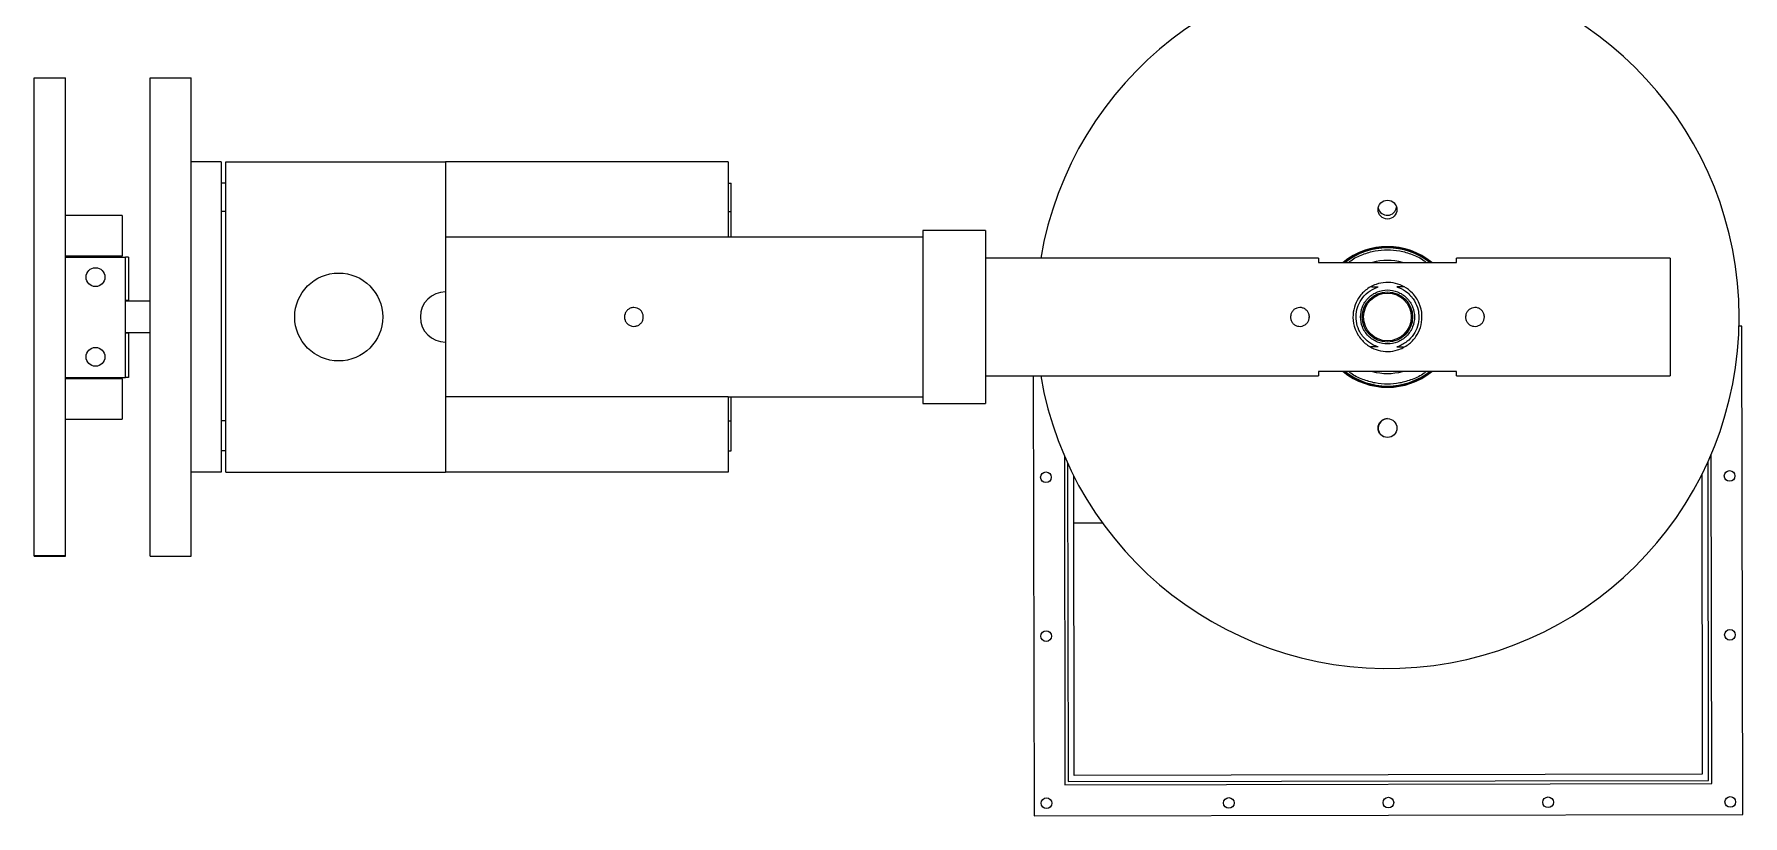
# Model space of a CAD drawing. Header units: millimetres. Extents: x 11 to 421, y 5 to 275.
# Drawn here: x 138.81 to 166.02, y 115.18 to 127.63 of the extents above; entities that cross this region are included whole.
import ezdxf

# ---------------------------------------------------------------- set-up
doc = ezdxf.new("R2010")
doc.units = ezdxf.units.MM

msp = doc.modelspace()

# ---------------------------------------------------------------- linework, layer by layer
at = {"color": 7, "linetype": 'Continuous', "lineweight": 15}
for p, q in [((138.808, 126.937), (139.308, 126.937)), ((138.808, 119.328), (138.808, 126.937)), ((139.308, 119.328), (139.308, 126.937)), ((140.658, 119.317), (140.658, 126.937)), ((140.658, 126.937), (141.308, 126.937)), ((141.308, 119.317), (141.308, 126.937)), ((141.788, 125.6), (141.308, 125.6)), ((141.788, 125.6), (141.788, 120.655)), ((141.858, 120.655), (141.858, 125.6)), ((141.858, 125.6), (145.358, 125.6)), ((149.858, 125.6), (145.358, 125.6)), ((145.358, 125.6), (145.358, 124.397)), ((149.858, 125.6), (149.858, 124.397)), ((141.858, 125.257), (141.788, 125.257)), ((149.858, 125.257), (149.908, 125.257)), ((149.908, 124.805), (149.908, 125.257)), ((140.208, 124.742), (140.208, 124.1)), ((141.858, 124.805), (141.788, 124.805)), ((149.858, 124.805), (149.908, 124.805)), ((149.908, 124.397), (149.908, 124.805)), ((149.858, 124.397), (145.358, 124.397)), ((145.358, 124.397), (145.358, 121.857)), ((152.958, 124.507), (152.958, 121.748)), ((153.958, 124.507), (153.958, 121.748)), ((139.308, 124.1), (140.208, 124.1)), ((139.308, 124.08), (140.261, 124.08)), ((140.208, 124.08), (140.208, 124.1)), ((140.261, 122.161), (140.261, 124.08)), ((140.308, 124.08), (140.261, 124.08)), ((140.308, 124.08), (140.308, 123.387)), ((159.258, 124.063), (159.258, 123.995)), ((159.258, 123.995), (161.458, 123.995)), ((161.458, 123.995), (161.458, 124.063)), ((164.858, 124.063), (164.858, 122.191)), ((160.104, 123.605), (160.212, 123.605)), ((160.629, 123.605), (160.505, 123.605)), ((140.308, 123.387), (140.261, 123.387)), ((140.308, 123.387), (140.308, 123.377)), ((140.308, 122.867), (140.261, 122.867)), ((140.308, 122.877), (140.308, 122.867)), ((140.308, 122.867), (140.308, 122.161)), ((166.003, 122.979), (165.957, 122.979)), ((166.017, 115.2), (166.003, 122.979)), ((160.212, 122.649), (160.091, 122.649)), ((160.505, 122.649), (160.613, 122.649)), ((154.716, 122.191), (154.73, 115.179)), ((159.258, 122.259), (159.258, 122.191)), ((161.458, 122.259), (159.258, 122.259)), ((161.458, 122.191), (161.458, 122.259)), ((139.308, 122.161), (140.261, 122.161)), ((140.208, 122.141), (139.308, 122.141)), ((140.208, 122.141), (140.208, 122.161)), ((140.208, 122.141), (140.208, 121.499)), ((140.308, 122.161), (140.261, 122.161)), ((149.858, 121.857), (145.358, 121.857)), ((145.358, 121.857), (145.358, 120.655)), ((149.858, 121.857), (149.858, 120.655)), ((149.908, 121.473), (149.908, 121.857)), ((141.858, 121.473), (141.788, 121.473)), ((149.858, 121.473), (149.908, 121.473)), ((149.908, 120.997), (149.908, 121.473)), ((141.858, 120.997), (141.788, 120.997)), ((149.858, 120.997), (149.908, 120.997)), ((155.213, 120.918), (155.222, 115.674)), ((165.472, 115.743), (165.463, 120.824)), ((165.522, 115.693), (165.513, 120.938)), ((141.788, 120.655), (141.308, 120.655)), ((141.858, 120.655), (145.358, 120.655)), ((149.858, 120.655), (145.358, 120.655)), ((155.263, 120.805), (155.272, 115.724)), ((155.372, 115.824), (155.363, 120.596)), ((165.363, 120.615), (165.372, 115.843)), ((155.823, 119.843), (155.365, 119.842)), ((138.808, 119.328), (139.308, 119.328)), ((138.808, 119.317), (138.808, 119.328)), ((138.808, 119.317), (139.308, 119.317)), ((139.308, 119.317), (139.308, 119.328)), ((140.658, 119.317), (141.308, 119.317)), ((155.222, 115.674), (165.522, 115.693)), ((155.272, 115.724), (165.472, 115.743)), ((165.372, 115.843), (155.372, 115.824)), ((154.73, 115.179), (166.017, 115.2))]:
    msp.add_line(p, q, dxfattribs=at)
for centre, radius in [((160.358, 124.837), 0.15), ((139.785, 123.762), 0.15), ((143.658, 123.127), 0.7), ((160.358, 123.127), 0.4), ((160.358, 123.127), 0.38), ((139.785, 122.492), 0.15), ((160.358, 121.357), 0.15), ((154.92, 120.573), 0.085), ((165.807, 120.594), 0.085), ((154.924, 118.043), 0.085), ((165.812, 118.063), 0.085), ((154.929, 115.38), 0.085), ((157.832, 115.385), 0.085), ((160.373, 115.39), 0.085), ((162.916, 115.395), 0.085), ((165.817, 115.4), 0.085)]:
    msp.add_circle(centre, radius, dxfattribs=at)
for centre, radius, start, end in [((160.358, 123.127), 5.6, 189.6217, 170.3783), ((160.355, 124.897), 0.15, 194.7298, 351.6211), ((160.358, 123.127), 1.12, 50.8131, 129.1869), ((160.358, 123.127), 1.11, 51.4506, 128.5494), ((160.358, 123.127), 1.1, 52.109, 127.891), ((160.358, 123.127), 0.9, 74.6994, 105.3006), ((145.358, 123.127), 0.4, 90, 270), ((160.358, 123.127), 1.12, 230.8131, 309.1869), ((160.358, 123.127), 1.11, 231.4506, 270.1077), ((160.358, 123.127), 1.1, 232.109, 307.891), ((160.358, 123.127), 0.9, 254.6994, 285.3006), ((160.358, 123.127), 1.11, 270.1077, 308.5494), ((160.362, 121.357), 0.15, 90.6898, 243.227)]:
    msp.add_arc(centre, radius, start, end, dxfattribs=at)
for points in [[(140.208, 124.742), (139.308, 124.742)], [(152.958, 124.397), (149.858, 124.397)], [(153.958, 124.507), (152.958, 124.507)], [(159.258, 124.063), (153.958, 124.063)], [(164.858, 124.063), (161.458, 124.063)], [(140.658, 123.377), (140.261, 123.377)], [(158.818, 123.153), (158.815, 123.127)], [(158.815, 123.127), (158.816, 123.119)], [(161.605, 123.153), (161.602, 123.127)], [(161.602, 123.127), (161.604, 123.119)], [(140.261, 122.877), (140.658, 122.877)], [(153.958, 122.191), (159.258, 122.191)], [(161.458, 122.191), (164.858, 122.191)], [(149.858, 121.857), (152.958, 121.857)], [(152.958, 121.748), (153.958, 121.748)], [(139.308, 121.499), (140.208, 121.499)]]:
    msp.add_open_spline(points, degree=1, dxfattribs=at)
for points, knots in [([(159.739, 123.995), (159.75, 124.005), (159.817, 124.06), (159.961, 124.126), (160.158, 124.186), (160.358, 124.203), (160.558, 124.186), (160.756, 124.126), (160.9, 124.06), (160.967, 124.005), (160.978, 123.995)], [0, 0, 0, 0, 0.032916, 0.1958954, 0.3523692, 0.4999997, 0.6476308, 0.8041046, 0.967084, 1, 1, 1, 1]), ([(160.908, 123.127), (160.903, 123.071), (160.893, 122.958), (160.814, 122.805), (160.693, 122.678), (160.536, 122.597), (160.366, 122.57), (160.21, 122.59), (160.064, 122.654), (159.932, 122.764), (159.835, 122.925), (159.799, 123.111), (159.823, 123.284), (159.893, 123.435), (160.008, 123.564), (160.16, 123.65), (160.33, 123.684), (160.488, 123.669), (160.636, 123.611), (160.77, 123.507), (160.873, 123.352), (160.907, 123.212), (160.908, 123.138), (160.908, 123.127)], [0, 0, 0, 0, 0.047864, 0.095589, 0.146913, 0.204133, 0.248004, 0.291935, 0.335553, 0.386547, 0.443991, 0.497554, 0.544207, 0.590068, 0.640749, 0.697569, 0.742084, 0.7867, 0.829871, 0.879756, 0.936885, 0.991384, 1, 1, 1, 1]), ([(160.212, 122.649), (160.182, 122.66), (160.105, 122.689), (159.994, 122.773), (159.901, 122.903), (159.855, 123.059), (159.858, 123.209), (159.903, 123.35), (159.988, 123.474), (160.095, 123.561), (160.18, 123.593), (160.212, 123.605)], [0, 0, 0, 0, 0.073796, 0.193365, 0.335274, 0.449003, 0.56303, 0.670745, 0.786307, 0.919685, 1, 1, 1, 1]), ([(159.928, 123.127), (159.934, 123.073), (159.943, 122.99), (159.997, 122.89), (160.052, 122.821), (160.121, 122.765), (160.221, 122.713), (160.358, 122.687), (160.496, 122.713), (160.596, 122.765), (160.665, 122.821), (160.721, 122.89), (160.772, 122.99), (160.799, 123.127), (160.772, 123.265), (160.721, 123.365), (160.665, 123.434), (160.596, 123.489), (160.496, 123.541), (160.358, 123.568), (160.221, 123.541), (160.121, 123.489), (160.052, 123.434), (159.997, 123.365), (159.943, 123.265), (159.934, 123.181), (159.928, 123.127)], [0, 0, 0, 0, 0.0598642, 0.0920901, 0.1249999, 0.1579099, 0.1901359, 0.2499999, 0.3098641, 0.3420901, 0.3749999, 0.4079098, 0.4401358, 0.5, 0.5598643, 0.5920901, 0.6250001, 0.6579098, 0.6901358, 0.7500001, 0.8098641, 0.8420901, 0.8750001, 0.9079099, 0.9401357, 1, 1, 1, 1]), ([(160.505, 123.605), (160.515, 123.602), (160.58, 123.581), (160.687, 123.516), (160.792, 123.393), (160.848, 123.256), (160.864, 123.115), (160.843, 122.976), (160.776, 122.839), (160.668, 122.724), (160.567, 122.669), (160.507, 122.65), (160.505, 122.649)], [0, 0, 0, 0, 0.025817, 0.159535, 0.2950606, 0.4136783, 0.500121, 0.6148233, 0.7291493, 0.8530195, 0.9947751, 1, 1, 1, 1]), ([(148.358, 123.277), (148.375, 123.276), (148.409, 123.272), (148.454, 123.247), (148.488, 123.209), (148.507, 123.161), (148.51, 123.11), (148.496, 123.061), (148.467, 123.019), (148.425, 122.99), (148.376, 122.975), (148.325, 122.978), (148.277, 122.998), (148.239, 123.032), (148.214, 123.077), (148.206, 123.127), (148.214, 123.178), (148.239, 123.222), (148.277, 123.256), (148.319, 123.275), (148.347, 123.277), (148.358, 123.277)], [0, 0, 0, 0, 0.053433, 0.106857, 0.160516, 0.214331, 0.267891, 0.321187, 0.374615, 0.428368, 0.482136, 0.53558, 0.588867, 0.642409, 0.696219, 0.749895, 0.803246, 0.856585, 0.910241, 0.964056, 1, 1, 1, 1]), ([(159.115, 123.127), (159.113, 123.111), (159.11, 123.077), (159.084, 123.032), (159.047, 122.998), (158.999, 122.978), (158.948, 122.975), (158.899, 122.989), (158.857, 123.018), (158.827, 123.06), (158.813, 123.109), (158.815, 123.16), (158.835, 123.207), (158.868, 123.246), (158.913, 123.271), (158.963, 123.28), (159.013, 123.272), (159.058, 123.248), (159.093, 123.211), (159.112, 123.168), (159.114, 123.139), (159.115, 123.127)], [0, 0, 0, 0, 0.053223, 0.106429, 0.160055, 0.213979, 0.26744, 0.320398, 0.373596, 0.427402, 0.48124, 0.534492, 0.587454, 0.640855, 0.694761, 0.748449, 0.801521, 0.854546, 0.908159, 0.962085, 1, 1, 1, 1]), ([(161.902, 123.127), (161.901, 123.111), (161.897, 123.077), (161.872, 123.032), (161.834, 122.998), (161.787, 122.978), (161.736, 122.975), (161.687, 122.989), (161.645, 123.018), (161.615, 123.06), (161.6, 123.109), (161.603, 123.16), (161.622, 123.207), (161.656, 123.246), (161.7, 123.271), (161.751, 123.28), (161.801, 123.272), (161.846, 123.248), (161.88, 123.211), (161.899, 123.168), (161.901, 123.139), (161.902, 123.127)], [0, 0, 0, 0, 0.053223, 0.106429, 0.160055, 0.213979, 0.26744, 0.320397, 0.373596, 0.427402, 0.48124, 0.534492, 0.587454, 0.640855, 0.694761, 0.748449, 0.801521, 0.854546, 0.908159, 0.962084, 1, 1, 1, 1]), ([(159.113, 123.118), (159.115, 123.132), (159.116, 123.147), (159.111, 123.16), (159.111, 123.16)], [0, 0, 0, 0, 0.961681, 1, 1, 1, 1]), ([(161.901, 123.118), (161.902, 123.132), (161.904, 123.147), (161.898, 123.16), (161.898, 123.16)], [0, 0, 0, 0, 0.961681, 1, 1, 1, 1]), ([(160.978, 122.259), (160.967, 122.25), (160.9, 122.194), (160.756, 122.129), (160.558, 122.069), (160.358, 122.052), (160.158, 122.069), (159.961, 122.129), (159.817, 122.194), (159.75, 122.25), (159.739, 122.259)], [0, 0, 0, 0, 0.032916, 0.195895, 0.352369, 0.5, 0.647631, 0.804105, 0.967084, 1, 1, 1, 1])]:
    msp.add_open_spline(points, degree=3, knots=knots, dxfattribs=at)

doc.saveas('drawing.dxf')
